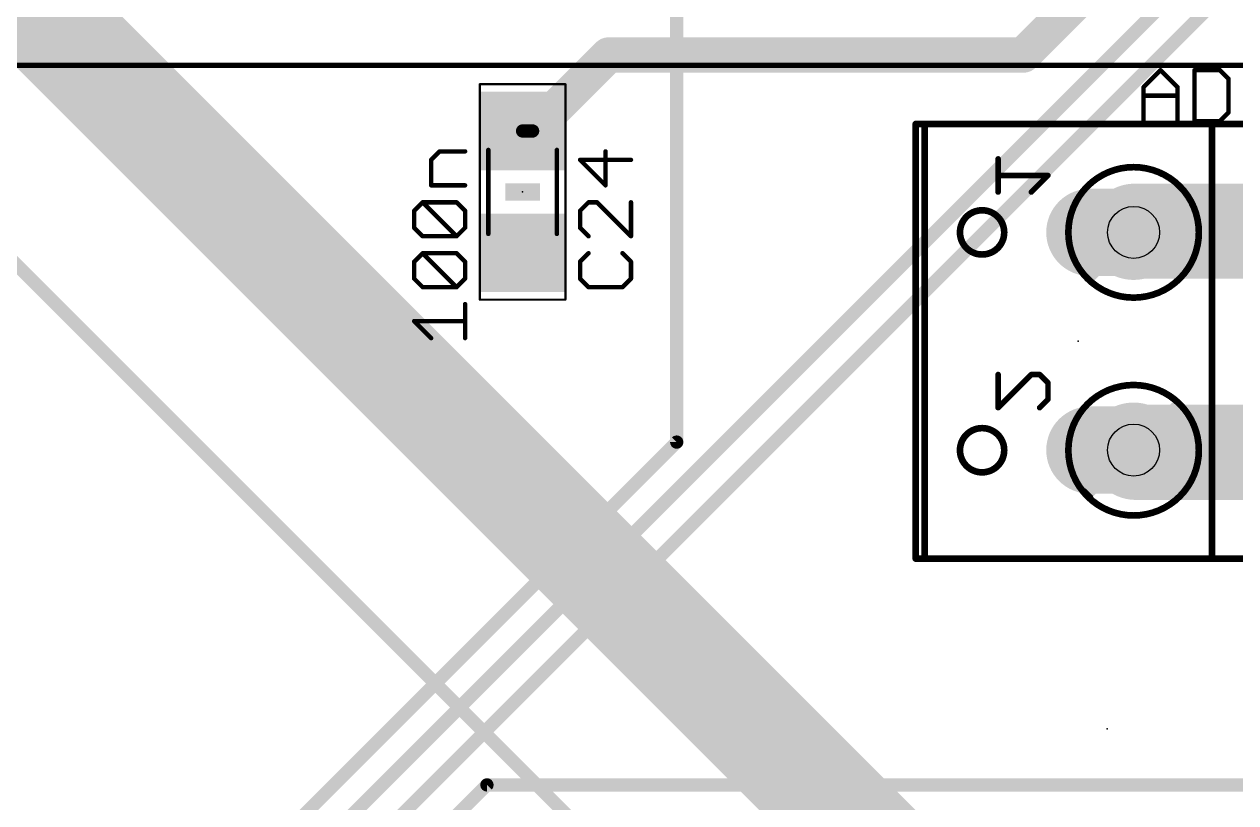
# Model space of a CAD drawing. Extents: x 4 to 288, y -28 to 191.
# Drawn here: x 170.09 to 197.92, y 113.64 to 131.52 of the extents above; entities that cross this region are included whole.
import ezdxf

# ---------------------------------------------------------------- set-up
doc = ezdxf.new("R2010")
doc.units = 0
doc.header["$MEASUREMENT"] = 0
doc.layers.get('0').update_dxf_attribs({"linetype": 'CONTINUOUS'})
for name, color, linetype in [('1', 22, 'CONTINUOUS'), ('16', 175, 'CONTINUOUS'), ('17', 82, 'CONTINUOUS'), ('20', 7, 'CONTINUOUS'), ('21', 2, 'CONTINUOUS'), ('22', 3, 'CONTINUOUS'), ('23', 7, 'CONTINUOUS'), ('24', 7, 'CONTINUOUS'), ('25', 2, 'CONTINUOUS'), ('27', 253, 'CONTINUOUS'), ('29', 253, 'CONTINUOUS'), ('30', 253, 'CONTINUOUS'), ('31', 253, 'CONTINUOUS'), ('35', 253, 'CONTINUOUS'), ('39', 22, 'CONTINUOUS'), ('44', 253, 'CONTINUOUS'), ('51', 253, 'CONTINUOUS'), ('52', 253, 'CONTINUOUS')]:
    doc.layers.add(name, color=color, linetype=linetype)

# ---------------------------------------------------------------- blocks, each defined once
blk = doc.blocks.new('RECT')
blk.add_solid([(-0.5, -0.5), (0.5, -0.5), (-0.5, 0.5), (0.5, 0.5)])
blk = doc.blocks.new('LONGP100')
at = {"const_width": 1}
blk.add_lwpolyline([(-0.5, 0), (0.5, 0)], dxfattribs=at)
at = {"const_width": 0.5}
for points in [[(-0.5, 0.25, 1), (-0.5, -0.25)], [(0.5, -0.25, 1), (0.5, 0.25)]]:
    blk.add_lwpolyline(points, format="xyb", dxfattribs=at)

msp = doc.modelspace()

# ---------------------------------------------------------------- linework, layer by layer
at = {"layer": '1'}
for points, const_width in [([(193.04, 130.81), (204.47, 142.24)], 0.8128), ([(163.1733, 139.065), (197.6044, 104.6339)], 2.54), ([(181.7705, 129.0655), (183.515, 130.81)], 0.8128), ([(183.515, 130.81), (193.04, 130.81)], 0.8128), ([(181.5402, 129.0655), (181.7705, 129.0655)], 0.3048), ([(183.515, 112.395), (169.545, 126.365)], 0.3048)]:
    msp.add_lwpolyline(points, dxfattribs=dict(at, const_width=const_width))
for points, const_width in [([(183.515, 131.0132, 1), (183.515, 130.6068)], 0.4064), ([(183.6587, 130.6663, 1), (183.3713, 130.9537)], 0.4064), ([(192.8963, 130.9537, 1), (193.1837, 130.6663)], 0.4064), ([(193.04, 130.6068, 1), (193.04, 131.0132)], 0.4064), ([(181.6268, 129.2092, 1), (181.9142, 128.9218)], 0.4064), ([(181.5402, 129.1417, 1), (181.5402, 128.9893)], 0.1524), ([(181.7705, 128.9893, 1), (181.7705, 129.1417)], 0.1524)]:
    msp.add_lwpolyline(points, format="xyb", dxfattribs=dict(at, const_width=const_width))
at = {"layer": '16'}
for points, const_width in [([(185.0801, 145.8773), (185.0801, 121.92)], 0.3048), ([(167.64, 103.3733), (207.1417, 142.875)], 0.3048), ([(200.2386, 134.8336), (168.275, 102.87)], 0.3048), ([(195.601, 126.7638), (195.5737, 126.7365)], 2.1844), ([(200.044, 126.7638), (195.601, 126.7638)], 2.1844), ([(195.6264, 121.6838), (195.5737, 121.7365)], 2.1844), ([(200.044, 121.6838), (195.6264, 121.6838)], 2.1844), ([(185.0801, 121.92), (167.005, 103.8449)], 0.3048), ([(180.721, 114.046), (168.91, 102.235)], 0.3048), ([(202.057, 114.046), (180.721, 114.046)], 0.3048)]:
    msp.add_lwpolyline(points, dxfattribs=dict(at, const_width=const_width))
for points, const_width in [([(195.601, 127.3099, 1), (195.601, 126.2177)], 1.0922), ([(195.9871, 126.3776, 1), (195.2148, 127.1499)], 1.0922), ([(195.1875, 127.1226, 1), (195.9598, 126.3503)], 1.0922), ([(195.9598, 122.1226, 1), (195.1875, 121.3503)], 1.0922), ([(195.6264, 122.2299, 1), (195.6264, 121.1377)], 1.0922), ([(195.2402, 121.2976, 1), (196.0125, 122.0699)], 1.0922), ([(185.0039, 121.92, 1), (185.1563, 121.92)], 0.1524), ([(185.134, 121.8661, 1), (185.0262, 121.9739)], 0.1524), ([(180.721, 114.1222, 1), (180.721, 113.9698)], 0.1524), ([(180.7749, 113.9921, 1), (180.6671, 114.0999)], 0.1524)]:
    msp.add_lwpolyline(points, format="xyb", dxfattribs=dict(at, const_width=const_width))
at = {"layer": '20', "const_width": 0.0254}
msp.add_lwpolyline([(71.1264, 186.0347, 2.9429), (202.1142, 186.0347)], format="xyb", dxfattribs=at)
at = {"layer": '21', "const_width": 0.127}
msp.add_lwpolyline([(202.5841, 130.5738), (164.484, 130.5738)], dxfattribs=at)
at = {"layer": '22'}
for points, const_width in [([(190.5696, 119.2435), (190.5696, 129.2255)], 0.1524), ([(190.7726, 129.2255), (190.5696, 129.2255)], 0.1524), ([(197.3767, 129.2255), (190.7726, 129.2255)], 0.1524), ([(190.7726, 129.2255), (190.7726, 119.2435)], 0.1524), ([(199.7647, 129.2255), (197.3767, 129.2255)], 0.1524), ([(197.3767, 129.2255), (197.3767, 127.6255)], 0.1524), ([(192.4622, 127.6626), (192.4622, 128.4252)], 0.127), ([(193.6061, 128.0439), (192.4622, 128.0439)], 0.127), ([(193.2248, 127.6626), (193.6061, 128.0439)], 0.127), ([(197.3767, 125.8475), (197.3767, 122.6215)], 0.1524), ([(192.4622, 123.4722), (192.4622, 122.7096)], 0.127), ([(192.4622, 122.7096), (193.2248, 123.4722)], 0.127), ([(193.2248, 123.4722), (193.4155, 123.4722)], 0.127), ([(193.4155, 123.4722), (193.6061, 123.2816)], 0.127), ([(193.6061, 123.2816), (193.6061, 122.9002)], 0.127), ([(193.6061, 122.9002), (193.4155, 122.7096)], 0.127), ([(197.3767, 120.8435), (197.3767, 119.2435)], 0.1524), ([(190.5696, 119.2435), (190.7726, 119.2435)], 0.1524), ([(190.7726, 119.2435), (197.3767, 119.2435)], 0.1524), ([(197.3767, 119.2435), (199.7647, 119.2435)], 0.1524)]:
    msp.add_lwpolyline(points, dxfattribs=dict(at, const_width=const_width))
for points, const_width in [([(190.5696, 129.2636, 1), (190.5696, 129.1874)], 0.0762), ([(190.6077, 129.2255, 1), (190.5316, 129.2255)], 0.0762), ([(190.7726, 129.2636, 1), (190.7726, 129.1874)], 0.0762), ([(190.8107, 129.2255, 1), (190.7346, 129.2255)], 0.0762), ([(190.7726, 129.1874, 1), (190.7726, 129.2636)], 0.0762), ([(197.3767, 129.2636, 1), (197.3767, 129.1874)], 0.0762), ([(197.4147, 129.2255, 1), (197.3386, 129.2255)], 0.0762), ([(197.3767, 129.1874, 1), (197.3767, 129.2636)], 0.0762), ([(192.4939, 128.4252, 1), (192.4304, 128.4252)], 0.0635), ([(192.4622, 128.0757, 1), (192.4622, 128.0122)], 0.0635), ([(193.6286, 128.0215, 1), (193.5837, 128.0664)], 0.0635), ([(193.6061, 128.0122, 1), (193.6061, 128.0757)], 0.0635), ([(192.4304, 127.6626, 1), (192.4939, 127.6626)], 0.0635), ([(193.2023, 127.685, 1), (193.2473, 127.6401)], 0.0635), ([(197.3386, 127.6255, 1), (197.4147, 127.6255)], 0.0762), ([(192.0939, 126.2285, 1), (192.0939, 127.2445, 1), (192.0939, 126.2285)], 0.1524), ([(197.4147, 125.8475, 1), (197.3386, 125.8475)], 0.0762), ([(192.4939, 123.4722, 1), (192.4304, 123.4722)], 0.0635), ([(193.2248, 123.504, 1), (193.2248, 123.4405)], 0.0635), ([(193.2473, 123.4498, 1), (193.2023, 123.4947)], 0.0635), ([(193.4379, 123.4947, 1), (193.393, 123.4498)], 0.0635), ([(193.4155, 123.4405, 1), (193.4155, 123.504)], 0.0635), ([(193.6379, 123.2816, 1), (193.5744, 123.2816)], 0.0635), ([(193.5837, 123.2591, 1), (193.6286, 123.304)], 0.0635), ([(192.4397, 122.732, 1), (192.4846, 122.6871)], 0.0635), ([(192.4304, 122.7096, 1), (192.4939, 122.7096)], 0.0635), ([(193.393, 122.732, 1), (193.4379, 122.6871)], 0.0635), ([(193.5744, 122.9002, 1), (193.6379, 122.9002)], 0.0635), ([(193.6286, 122.8778, 1), (193.5837, 122.9227)], 0.0635), ([(197.3386, 122.6215, 1), (197.4147, 122.6215)], 0.0762), ([(192.0939, 121.2247, 1), (192.0939, 122.2407, 1), (192.0939, 121.2247)], 0.1524), ([(197.4147, 120.8435, 1), (197.3386, 120.8435)], 0.0762), ([(190.5696, 119.2816, 1), (190.5696, 119.2054)], 0.0762), ([(190.5316, 119.2435, 1), (190.6077, 119.2435)], 0.0762), ([(190.7726, 119.2816, 1), (190.7726, 119.2054)], 0.0762), ([(190.7346, 119.2435, 1), (190.8107, 119.2435)], 0.0762), ([(190.7726, 119.2054, 1), (190.7726, 119.2816)], 0.0762), ([(197.3767, 119.2816, 1), (197.3767, 119.2054)], 0.0762), ([(197.3386, 119.2435, 1), (197.4147, 119.2435)], 0.0762), ([(197.3767, 119.2054, 1), (197.3767, 119.2816)], 0.0762)]:
    msp.add_lwpolyline(points, format="xyb", dxfattribs=dict(at, const_width=const_width))
at = {"layer": '23'}
for p in [(181.5402, 127.6655), (194.9641, 115.3338)]:
    msp.add_point(p, dxfattribs=at)
at = {"layer": '24'}
msp.add_point((194.3037, 124.2365), dxfattribs=at)
at = {"layer": '25', "const_width": 0.1016}
for points in [[(195.8035, 130.0719), (196.1933, 130.4617)], [(196.1933, 130.4617), (196.5831, 130.0719)], [(196.9729, 130.4617), (196.9729, 129.2923)], [(197.5576, 130.4617), (196.9729, 130.4617)], [(197.7525, 130.2668), (197.5576, 130.4617)], [(197.7525, 129.4872), (197.7525, 130.2668)], [(195.8035, 129.2923), (195.8035, 130.0719)], [(196.5831, 130.0719), (196.5831, 129.2923)], [(195.8035, 129.877), (196.5831, 129.877)], [(197.5576, 129.2923), (197.7525, 129.4872)], [(196.9729, 129.2923), (197.5576, 129.2923)], [(183.4447, 127.8169), (183.4447, 128.5965)], [(184.0294, 128.4016), (182.86, 128.4016)], [(182.86, 128.4016), (183.4447, 127.8169)], [(183.0549, 127.4271), (182.86, 127.2322)], [(183.2498, 127.4271), (183.0549, 127.4271)], [(184.0294, 126.6475), (183.2498, 127.4271)], [(184.0294, 127.4271), (184.0294, 126.6475)], [(182.86, 127.2322), (182.86, 126.8424)], [(182.86, 126.8424), (183.0549, 126.6475)], [(183.0549, 126.2577), (182.86, 126.0628)], [(182.86, 126.0628), (182.86, 125.673)], [(184.0294, 126.0628), (183.8345, 126.2577)], [(184.0294, 125.673), (184.0294, 126.0628)], [(182.86, 125.673), (183.0549, 125.4781)], [(183.0549, 125.4781), (183.8345, 125.4781)], [(183.8345, 125.4781), (184.0294, 125.673)]]:
    msp.add_lwpolyline(points, dxfattribs=at)
at = {"layer": '25', "const_width": 0.0508}
for points in [[(196.2113, 130.4797, 1), (196.1754, 130.4438)], [(196.2113, 130.4438, 1), (196.1754, 130.4797)], [(196.9983, 130.4617, 1), (196.9475, 130.4617)], [(196.9729, 130.4871, 1), (196.9729, 130.4363)], [(197.5756, 130.4797, 1), (197.5397, 130.4438)], [(197.5576, 130.4363, 1), (197.5576, 130.4871)], [(197.7779, 130.2668, 1), (197.7271, 130.2668)], [(197.7346, 130.2489, 1), (197.7705, 130.2848)], [(195.8289, 130.0719, 1), (195.7781, 130.0719)], [(195.7856, 130.0899, 1), (195.8215, 130.054)], [(196.6085, 130.0719, 1), (196.5577, 130.0719)], [(196.5652, 130.054, 1), (196.6011, 130.0899)], [(195.8035, 129.9024, 1), (195.8035, 129.8516)], [(196.5831, 129.8516, 1), (196.5831, 129.9024)], [(197.7271, 129.4872, 1), (197.7779, 129.4872)], [(197.7705, 129.4693, 1), (197.7346, 129.5052)], [(195.7781, 129.2923, 1), (195.8289, 129.2923)], [(196.5577, 129.2923, 1), (196.6085, 129.2923)], [(196.9475, 129.2923, 1), (196.9983, 129.2923)], [(196.9729, 129.3177, 1), (196.9729, 129.267)], [(197.5397, 129.3103, 1), (197.5756, 129.2744)], [(197.5576, 129.267, 1), (197.5576, 129.3177)], [(183.4701, 128.5965, 1), (183.4193, 128.5965)], [(182.86, 128.427, 1), (182.86, 128.3762)], [(182.8779, 128.4195, 1), (182.842, 128.3836)], [(184.0294, 128.3762, 1), (184.0294, 128.427)], [(183.4193, 127.8169, 1), (183.4701, 127.8169)], [(183.4267, 127.7989, 1), (183.4626, 127.8348)], [(183.0549, 127.4525, 1), (183.0549, 127.4017)], [(183.0728, 127.4091, 1), (183.0369, 127.445)], [(183.2677, 127.445, 1), (183.2318, 127.4091)], [(183.2498, 127.4017, 1), (183.2498, 127.4525)], [(184.0548, 127.4271, 1), (184.004, 127.4271)], [(182.8854, 127.2322, 1), (182.8346, 127.2322)], [(182.842, 127.2501, 1), (182.8779, 127.2142)], [(182.8779, 126.8603, 1), (182.842, 126.8244)], [(182.8346, 126.8424, 1), (182.8854, 126.8424)], [(183.0369, 126.6295, 1), (183.0728, 126.6654)], [(184.004, 126.6475, 1), (184.0548, 126.6475)], [(184.0114, 126.6295, 1), (184.0473, 126.6654)], [(182.8854, 126.0628, 1), (182.8346, 126.0628)], [(182.842, 126.0807, 1), (182.8779, 126.0448)], [(183.0728, 126.2397, 1), (183.0369, 126.2756)], [(183.8524, 126.2756, 1), (183.8165, 126.2397)], [(184.0548, 126.0628, 1), (184.004, 126.0628)], [(184.0114, 126.0448, 1), (184.0473, 126.0807)], [(182.8779, 125.6909, 1), (182.842, 125.655)], [(182.8346, 125.673, 1), (182.8854, 125.673)], [(183.0549, 125.5035, 1), (183.0549, 125.4527)], [(183.0369, 125.4601, 1), (183.0728, 125.496)], [(183.8165, 125.496, 1), (183.8524, 125.4601)], [(183.8345, 125.4527, 1), (183.8345, 125.5035)], [(184.004, 125.673, 1), (184.0548, 125.673)], [(184.0473, 125.655, 1), (184.0114, 125.6909)]]:
    msp.add_lwpolyline(points, format="xyb", dxfattribs=at)
at = {"layer": '27', "const_width": 0.1016}
for points in [[(179.4398, 128.4016), (179.6347, 128.5965)], [(179.6347, 128.5965), (180.2194, 128.5965)], [(179.4398, 127.8169), (179.4398, 128.4016)], [(180.2194, 127.8169), (179.4398, 127.8169)], [(179.05, 127.2322), (179.2449, 127.4271)], [(179.2449, 127.4271), (180.0245, 127.4271)], [(180.0245, 126.6475), (179.2449, 127.4271)], [(180.0245, 127.4271), (180.2194, 127.2322)], [(179.05, 126.8424), (179.05, 127.2322)], [(180.2194, 127.2322), (180.2194, 126.8424)], [(179.2449, 126.6475), (179.05, 126.8424)], [(180.2194, 126.8424), (180.0245, 126.6475)], [(180.0245, 126.6475), (179.2449, 126.6475)], [(179.05, 126.0628), (179.2449, 126.2577)], [(179.05, 125.673), (179.05, 126.0628)], [(179.2449, 126.2577), (180.0245, 126.2577)], [(180.0245, 125.4781), (179.2449, 126.2577)], [(180.0245, 126.2577), (180.2194, 126.0628)], [(180.2194, 126.0628), (180.2194, 125.673)], [(179.2449, 125.4781), (179.05, 125.673)], [(180.0245, 125.4781), (179.2449, 125.4781)], [(180.2194, 125.673), (180.0245, 125.4781)], [(180.2194, 124.3087), (180.2194, 125.0883)], [(179.4398, 124.3087), (179.05, 124.6985)], [(179.05, 124.6985), (180.2194, 124.6985)]]:
    msp.add_lwpolyline(points, dxfattribs=at)
at = {"layer": '27', "const_width": 0.0508}
for points in [[(179.6347, 128.6219, 1), (179.6347, 128.5711)], [(179.6526, 128.5785, 1), (179.6167, 128.6144)], [(180.2194, 128.5711, 1), (180.2194, 128.6219)], [(179.4652, 128.4016, 1), (179.4144, 128.4016)], [(179.4218, 128.4195, 1), (179.4577, 128.3836)], [(179.4398, 127.8423, 1), (179.4398, 127.7915)], [(179.4144, 127.8169, 1), (179.4652, 127.8169)], [(180.2194, 127.7915, 1), (180.2194, 127.8423)], [(179.2449, 127.4525, 1), (179.2449, 127.4017)], [(179.2628, 127.445, 1), (179.2269, 127.4091)], [(179.2628, 127.4091, 1), (179.2269, 127.445)], [(180.0424, 127.445, 1), (180.0065, 127.4091)], [(180.0245, 127.4017, 1), (180.0245, 127.4525)], [(179.0754, 127.2322, 1), (179.0246, 127.2322)], [(179.032, 127.2501, 1), (179.0679, 127.2142)], [(180.2448, 127.2322, 1), (180.194, 127.2322)], [(180.2014, 127.2142, 1), (180.2373, 127.2501)], [(179.0679, 126.8603, 1), (179.032, 126.8244)], [(180.2373, 126.8244, 1), (180.2014, 126.8603)], [(179.0246, 126.8424, 1), (179.0754, 126.8424)], [(179.2449, 126.6729, 1), (179.2449, 126.6221)], [(179.2269, 126.6295, 1), (179.2628, 126.6654)], [(180.0065, 126.6654, 1), (180.0424, 126.6295)], [(180.0065, 126.6295, 1), (180.0424, 126.6654)], [(180.0245, 126.6221, 1), (180.0245, 126.6729)], [(180.194, 126.8424, 1), (180.2448, 126.8424)], [(179.0754, 126.0628, 1), (179.0246, 126.0628)], [(179.032, 126.0807, 1), (179.0679, 126.0448)], [(179.2449, 126.2831, 1), (179.2449, 126.2323)], [(179.2628, 126.2756, 1), (179.2269, 126.2397)], [(179.2628, 126.2397, 1), (179.2269, 126.2756)], [(180.0424, 126.2756, 1), (180.0065, 126.2397)], [(180.0245, 126.2323, 1), (180.0245, 126.2831)], [(180.2448, 126.0628, 1), (180.194, 126.0628)], [(180.2014, 126.0448, 1), (180.2373, 126.0807)], [(179.0679, 125.6909, 1), (179.032, 125.655)], [(179.0246, 125.673, 1), (179.0754, 125.673)], [(179.2449, 125.5035, 1), (179.2449, 125.4527)], [(179.2269, 125.4601, 1), (179.2628, 125.496)], [(180.0065, 125.496, 1), (180.0424, 125.4601)], [(180.0065, 125.4601, 1), (180.0424, 125.496)], [(180.0245, 125.4527, 1), (180.0245, 125.5035)], [(180.194, 125.673, 1), (180.2448, 125.673)], [(180.2373, 125.655, 1), (180.2014, 125.6909)], [(180.2448, 125.0883, 1), (180.194, 125.0883)], [(179.05, 124.7239, 1), (179.05, 124.6731)], [(179.0679, 124.7164, 1), (179.032, 124.6805)], [(180.2194, 124.6731, 1), (180.2194, 124.7239)], [(179.4218, 124.2907, 1), (179.4577, 124.3266)], [(180.194, 124.3087, 1), (180.2448, 124.3087)]]:
    msp.add_lwpolyline(points, format="xyb", dxfattribs=at)
at = {"layer": '39', "const_width": 0.0508}
for points in [[(180.5572, 125.1925), (180.5572, 130.1385)], [(180.5572, 130.1385), (182.5232, 130.1385)], [(182.5232, 130.1385), (182.5232, 125.1925)], [(182.5232, 125.1925), (180.5572, 125.1925)]]:
    msp.add_lwpolyline(points, dxfattribs=at)
at = {"layer": '39', "const_width": 0.0254}
for points in [[(180.5699, 130.1385, 1), (180.5445, 130.1385)], [(180.5572, 130.1512, 1), (180.5572, 130.1258)], [(182.5359, 130.1385, 1), (182.5105, 130.1385)], [(182.5232, 130.1258, 1), (182.5232, 130.1512)], [(180.5572, 125.2052, 1), (180.5572, 125.1798)], [(180.5445, 125.1925, 1), (180.5699, 125.1925)], [(182.5105, 125.1925, 1), (182.5359, 125.1925)], [(182.5232, 125.1798, 1), (182.5232, 125.2052)]]:
    msp.add_lwpolyline(points, format="xyb", dxfattribs=at)
at = {"layer": '44'}
for centre in [(195.5737, 126.7365), (195.5737, 121.7365)]:
    msp.add_circle(centre, 0.5969, dxfattribs=at)
at = {"layer": '51', "const_width": 0.1016}
for points in [[(180.7532, 128.6305), (180.7532, 126.7005)], [(182.3272, 128.6305), (182.3272, 126.7005)]]:
    msp.add_lwpolyline(points, dxfattribs=at)
at = {"layer": '51', "const_width": 0.0508}
for points in [[(180.7785, 128.6305, 1), (180.7278, 128.6305)], [(182.3526, 128.6305, 1), (182.3018, 128.6305)], [(180.7278, 126.7005, 1), (180.7785, 126.7005)], [(182.3018, 126.7005, 1), (182.3526, 126.7005)]]:
    msp.add_lwpolyline(points, format="xyb", dxfattribs=at)
at = {"layer": '52'}
for points, const_width in [([(195.5737, 125.2379, 1), (195.5737, 128.2351, 1), (195.5737, 125.2379)], 0.1524), ([(196.6346, 127.6826, 1), (196.5447, 127.7724)], 0.127), ([(197.4147, 127.6255, 1), (197.3386, 127.6255)], 0.0762), ([(194.5377, 125.7654, 1), (194.6276, 125.6756)], 0.127), ([(197.3386, 125.8475, 1), (197.4147, 125.8475)], 0.0762), ([(195.5737, 120.2341, 1), (195.5737, 123.2313, 1), (195.5737, 120.2341)], 0.1524), ([(196.6093, 122.7033, 1), (196.52, 122.7937)], 0.127), ([(197.4147, 122.6215, 1), (197.3386, 122.6215)], 0.0762), ([(194.513, 120.8127, 1), (194.6023, 120.7223)], 0.127), ([(197.3386, 120.8435, 1), (197.4147, 120.8435)], 0.0762)]:
    msp.add_lwpolyline(points, format="xyb", dxfattribs=dict(at, const_width=const_width))
for points, const_width in [([(196.5897, 127.7275), (194.5827, 125.7205)], 0.254), ([(197.3767, 127.6255), (197.3767, 125.8475)], 0.1524), ([(196.5647, 122.7485), (194.5576, 120.7675)], 0.254), ([(197.3767, 122.6215), (197.3767, 120.8435)], 0.1524)]:
    msp.add_lwpolyline(points, dxfattribs=dict(at, const_width=const_width))

# ---------------------------------------------------------------- block references
at = {"layer": '1', "xscale": 1.6, "yscale": 1.8, "rotation": 270}
for p in [(181.5402, 129.0655), (181.5402, 126.2655)]:
    msp.add_blockref('RECT', p, dxfattribs=at)
at = {"layer": '17', "xscale": 1.8034, "yscale": 1.8034, "rotation": 180}
for p in [(195.5737, 126.7365), (195.5737, 126.7365), (195.5737, 121.7365), (195.5737, 121.7365)]:
    msp.add_blockref('LONGP100', p, dxfattribs=at)
at = {"layer": '29'}
for name, p, xscale, yscale, rotation in [('RECT', (181.5402, 129.0655), 1.8032, 2.0032, 270), ('LONGP100', (195.5737, 126.7365), 2.0066, 2.0066, 180), ('RECT', (181.5402, 126.2655), 1.8032, 2.0032, 270), ('LONGP100', (195.5737, 121.7365), 2.0066, 2.0066, 180)]:
    msp.add_blockref(name, p, dxfattribs=dict(at, xscale=xscale, yscale=yscale, rotation=rotation))
at = {"layer": '30', "xscale": 2.0066, "yscale": 2.0066, "rotation": 180}
for p in [(195.5737, 126.7365), (195.5737, 121.7365)]:
    msp.add_blockref('LONGP100', p, dxfattribs=at)
at = {"layer": '31', "xscale": 1.6, "yscale": 1.8, "rotation": 270}
for p in [(181.5402, 129.0655), (181.5402, 126.2655)]:
    msp.add_blockref('RECT', p, dxfattribs=at)
at = {"layer": '35', "xscale": 0.3998, "yscale": 0.8002, "rotation": 270}
msp.add_blockref('RECT', (181.5402, 127.6655), dxfattribs=at)
at = {"layer": '51', "xscale": 0.7501, "yscale": 1.7, "rotation": 270}
for p in [(181.5393, 128.9922), (181.5411, 126.3387)]:
    msp.add_blockref('RECT', p, dxfattribs=at)

doc.saveas('drawing.dxf')
